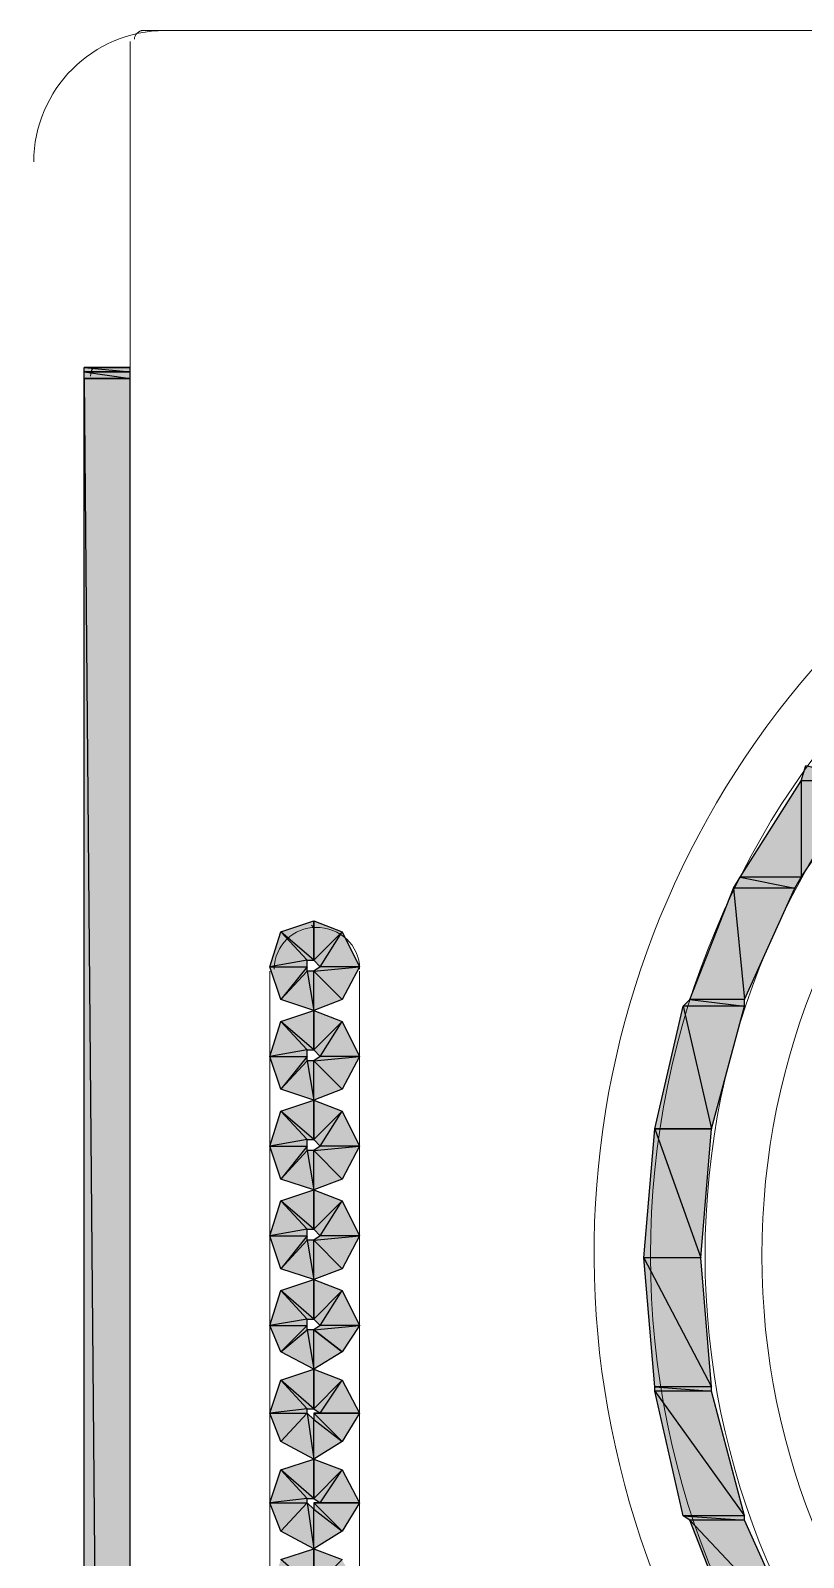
# Model space of a CAD drawing. Header units: millimetres. Extents: x 53 to 176, y -29 to 32.
# Drawn here: x 119.809 to 120.303, y -14.15 to -13.175 of the extents above; entities that cross this region are included whole.
import ezdxf

# ---------------------------------------------------------------- set-up
doc = ezdxf.new("R2010")
doc.units = ezdxf.units.MM
doc.layers.add('15 - Quadro de medição', color=6, linetype='Continuous')

msp = doc.modelspace()

# ---------------------------------------------------------------- hatches: boundary and pattern name
at = {"layer": '15 - Quadro de medição', "true_color": 0x000007}
h = msp.add_hatch(color=7, dxfattribs=at)
h.paths.add_polyline_path([(119.87278, -13.38994), (119.85043, -13.38994)])
h.paths.add_polyline_path([(119.85043, -13.38994), (119.87278, -13.38994), (119.84764, -13.38994)])
h.paths.add_polyline_path([(119.87278, -13.38994), (119.84764, -13.38994)])
h.paths.add_polyline_path([(119.84764, -13.38994), (119.87278, -13.38994), (119.87138, -13.38994)])
h.paths.add_polyline_path([(119.87278, -13.38994), (119.87138, -13.38994), (119.84764, -13.38994)])
h.paths.add_polyline_path([(119.87278, -13.38994), (119.84764, -13.38994)])
h.paths.add_polyline_path([(119.84764, -13.38994), (119.87278, -13.38994), (119.84345, -13.38994)])
h = msp.add_hatch(color=7, dxfattribs=at)
h.paths.add_polyline_path([(119.87278, -13.38994), (119.84345, -13.38994), (119.87278, -13.39274)])
h.paths.add_polyline_path([(119.84345, -13.38994), (119.87278, -13.39274), (119.84345, -13.39274)])
h.paths.add_polyline_path([(119.87278, -13.39274), (119.84345, -13.39274)])
h.paths.add_polyline_path([(119.84345, -13.39274), (119.87278, -13.39274), (119.87138, -13.39274)])
h.paths.add_polyline_path([(119.87278, -13.39274), (119.87138, -13.39274), (119.84345, -13.39274)])
h.paths.add_polyline_path([(119.87278, -13.39274), (119.84345, -13.39274)])
h = msp.add_hatch(color=7, dxfattribs=at)
h.paths.add_polyline_path([(119.87278, -13.38994), (119.85043, -13.38994)])
h.paths.add_polyline_path([(119.85043, -13.38994), (119.87278, -13.38994), (119.84764, -13.38994)])
h.paths.add_polyline_path([(119.87278, -13.38994), (119.84764, -13.38994)])
h.paths.add_polyline_path([(119.84764, -13.38994), (119.87278, -13.38994), (119.87138, -13.38994)])
h.paths.add_polyline_path([(119.87278, -13.38994), (119.87138, -13.38994), (119.84764, -13.38994)])
h.paths.add_polyline_path([(119.87278, -13.38994), (119.84764, -13.38994)])
h.paths.add_polyline_path([(119.84764, -13.38994), (119.87278, -13.38994), (119.84345, -13.38994)])
h = msp.add_hatch(color=7, dxfattribs=at)
h.paths.add_polyline_path([(119.87278, -13.38994), (119.84345, -13.38994), (119.87278, -13.39274)])
h.paths.add_polyline_path([(119.84345, -13.38994), (119.87278, -13.39274), (119.84345, -13.39274)])
h.paths.add_polyline_path([(119.87278, -13.39274), (119.84345, -13.39274)])
h.paths.add_polyline_path([(119.84345, -13.39274), (119.87278, -13.39274), (119.87138, -13.39274)])
h.paths.add_polyline_path([(119.87278, -13.39274), (119.87138, -13.39274), (119.84345, -13.39274)])
h.paths.add_polyline_path([(119.87278, -13.39274), (119.84345, -13.39274)])
h = msp.add_hatch(color=7, dxfattribs=at)
h.paths.add_polyline_path([(119.87278, -13.39274), (119.84345, -13.39274), (119.87278, -13.39693)])
h.paths.add_polyline_path([(119.84345, -13.39274), (119.87278, -13.39693), (119.84345, -13.39693)])
h.paths.add_polyline_path([(119.87278, -13.39693), (119.84345, -13.39693)])
h.paths.add_polyline_path([(119.84345, -13.39693), (119.87278, -13.39693), (119.87138, -13.39693)])
h = msp.add_hatch(color=7, dxfattribs=at)
h.paths.add_polyline_path([(119.87278, -13.39274), (119.84345, -13.39274), (119.87278, -13.39693)])
h.paths.add_polyline_path([(119.84345, -13.39274), (119.87278, -13.39693), (119.84345, -13.39693)])
h.paths.add_polyline_path([(119.87278, -13.39693), (119.84345, -13.39693)])
h.paths.add_polyline_path([(119.84345, -13.39693), (119.87278, -13.39693), (119.87138, -13.39693)])
msp.add_hatch(color=7, dxfattribs=at).paths.add_polyline_path([(119.84764, -13.38994), (119.87278, -13.38994), (119.87138, -13.38994)])
msp.add_hatch(color=7, dxfattribs=at).paths.add_polyline_path([(119.84764, -13.38994), (119.87278, -13.38994), (119.87138, -13.38994)])
h = msp.add_hatch(color=7, dxfattribs=at)
h.paths.add_polyline_path([(119.87278, -13.39693), (119.84345, -13.39693), (119.87278, -16.73937)])
h.paths.add_polyline_path([(119.84345, -13.39693), (119.87278, -16.73937), (119.84345, -16.73937)])
h = msp.add_hatch(color=7, dxfattribs=at)
h.paths.add_polyline_path([(119.87278, -13.39693), (119.84345, -13.39693), (119.87278, -16.73937)])
h.paths.add_polyline_path([(119.84345, -13.39693), (119.87278, -16.73937), (119.84345, -16.73937)])
h = msp.add_hatch(color=7, dxfattribs=at)
h.paths.add_polyline_path([(120.35187, -13.64415), (120.30438, -13.64415), (120.34349, -13.65393)])
h.paths.add_polyline_path([(120.30438, -13.64415), (120.34349, -13.65393), (120.30158, -13.65393)])
h = msp.add_hatch(color=7, dxfattribs=at)
h.paths.add_polyline_path([(120.34349, -13.65393), (120.30158, -13.65393), (120.30158, -13.71539)])
h.paths.add_polyline_path([(120.30158, -13.65393), (120.30158, -13.71539), (120.26247, -13.71539)])
h = msp.add_hatch(color=7, dxfattribs=at)
h.paths.add_polyline_path([(120.30158, -13.71539), (120.26247, -13.71539), (120.29739, -13.72237)])
h.paths.add_polyline_path([(120.26247, -13.71539), (120.29739, -13.72237), (120.25828, -13.72237)])
h = msp.add_hatch(color=7, dxfattribs=at)
h.paths.add_polyline_path([(120.29739, -13.72237), (120.25828, -13.72237), (120.26527, -13.79361)])
h.paths.add_polyline_path([(120.25828, -13.72237), (120.26527, -13.79361), (120.23035, -13.79361)])
h = msp.add_hatch(color=7, dxfattribs=at)
h.paths.add_polyline_path([(119.99011, -13.74332), (119.99011, -13.76847), (119.96915, -13.75031)])
h.paths.add_polyline_path([(119.99011, -13.76847), (119.96915, -13.75031), (119.98591, -13.76847)])
h.paths.add_polyline_path([(119.96915, -13.75031), (119.98591, -13.76847), (119.96217, -13.77266)])
h.paths.add_polyline_path([(119.98591, -13.76847), (119.96217, -13.77266), (119.98591, -13.77266)])
h.paths.add_polyline_path([(119.96217, -13.77266), (119.98591, -13.77266), (119.96915, -13.79361)])
h.paths.add_polyline_path([(119.98591, -13.77266), (119.96915, -13.79361), (119.98591, -13.77545)])
h.paths.add_polyline_path([(119.96915, -13.79361), (119.98591, -13.77545), (119.99011, -13.80059)])
h.paths.add_polyline_path([(119.98591, -13.77545), (119.99011, -13.80059), (119.99011, -13.77545)])
h.paths.add_polyline_path([(119.99011, -13.80059), (119.99011, -13.77545), (120.00826, -13.79361)])
h = msp.add_hatch(color=7, dxfattribs=at)
h.paths.add_polyline_path([(120.01944, -13.77266), (119.9943, -13.77266), (120.00826, -13.75031)])
h.paths.add_polyline_path([(119.9943, -13.77266), (120.00826, -13.75031), (119.99011, -13.76847)])
h.paths.add_polyline_path([(120.00826, -13.75031), (119.99011, -13.76847), (119.99011, -13.74332)])
h = msp.add_hatch(color=7, dxfattribs=at)
h.paths.add_polyline_path([(120.00826, -13.79361), (119.99011, -13.77545), (120.01944, -13.77266)])
h.paths.add_polyline_path([(119.99011, -13.77545), (120.01944, -13.77266), (119.9943, -13.77266)])
h = msp.add_hatch(color=7, dxfattribs=at)
h.paths.add_polyline_path([(120.26527, -13.79361), (120.23035, -13.79361), (120.26527, -13.7978)])
h.paths.add_polyline_path([(120.23035, -13.79361), (120.26527, -13.7978), (120.22616, -13.7978)])
h = msp.add_hatch(color=7, dxfattribs=at)
h.paths.add_polyline_path([(119.99011, -13.80059), (119.99011, -13.82573), (119.96915, -13.80757)])
h.paths.add_polyline_path([(119.99011, -13.82573), (119.96915, -13.80757), (119.98591, -13.82573)])
h.paths.add_polyline_path([(119.96915, -13.80757), (119.98591, -13.82573), (119.96217, -13.82992)])
h.paths.add_polyline_path([(119.98591, -13.82573), (119.96217, -13.82992), (119.98591, -13.82992)])
h.paths.add_polyline_path([(119.96217, -13.82992), (119.98591, -13.82992), (119.96915, -13.85087)])
h.paths.add_polyline_path([(119.98591, -13.82992), (119.96915, -13.85087), (119.98591, -13.83272)])
h.paths.add_polyline_path([(119.96915, -13.85087), (119.98591, -13.83272), (119.99011, -13.85786)])
h.paths.add_polyline_path([(119.98591, -13.83272), (119.99011, -13.85786), (119.99011, -13.83272)])
h.paths.add_polyline_path([(119.99011, -13.85786), (119.99011, -13.83272), (120.00826, -13.85087)])
h = msp.add_hatch(color=7, dxfattribs=at)
h.paths.add_polyline_path([(120.01944, -13.82992), (119.9943, -13.82992), (120.00826, -13.80757)])
h.paths.add_polyline_path([(119.9943, -13.82992), (120.00826, -13.80757), (119.99011, -13.82573)])
h.paths.add_polyline_path([(120.00826, -13.80757), (119.99011, -13.82573), (119.99011, -13.80059)])
h = msp.add_hatch(color=7, dxfattribs=at)
h.paths.add_polyline_path([(120.26527, -13.7978), (120.22616, -13.7978), (120.24432, -13.87602)])
h.paths.add_polyline_path([(120.22616, -13.7978), (120.24432, -13.87602), (120.208, -13.87602)])
h = msp.add_hatch(color=7, dxfattribs=at)
h.paths.add_polyline_path([(120.00826, -13.85087), (119.99011, -13.83272), (120.01944, -13.82992)])
h.paths.add_polyline_path([(119.99011, -13.83272), (120.01944, -13.82992), (119.9943, -13.82992)])
h = msp.add_hatch(color=7, dxfattribs=at)
h.paths.add_polyline_path([(119.99011, -13.85786), (119.99011, -13.883), (119.96915, -13.86484)])
h.paths.add_polyline_path([(119.99011, -13.883), (119.96915, -13.86484), (119.98591, -13.883)])
h.paths.add_polyline_path([(119.96915, -13.86484), (119.98591, -13.883), (119.96217, -13.88719)])
h.paths.add_polyline_path([(119.98591, -13.883), (119.96217, -13.88719), (119.98591, -13.88719)])
h.paths.add_polyline_path([(119.96217, -13.88719), (119.98591, -13.88719), (119.96915, -13.90814)])
h.paths.add_polyline_path([(119.98591, -13.88719), (119.96915, -13.90814), (119.98591, -13.88998)])
h.paths.add_polyline_path([(119.96915, -13.90814), (119.98591, -13.88998), (119.99011, -13.91512)])
h.paths.add_polyline_path([(119.98591, -13.88998), (119.99011, -13.91512), (119.99011, -13.88998)])
h.paths.add_polyline_path([(119.99011, -13.91512), (119.99011, -13.88998), (120.00826, -13.90814)])
h = msp.add_hatch(color=7, dxfattribs=at)
h.paths.add_polyline_path([(120.01944, -13.88719), (119.9943, -13.88719), (120.00826, -13.86484)])
h.paths.add_polyline_path([(119.9943, -13.88719), (120.00826, -13.86484), (119.99011, -13.883)])
h.paths.add_polyline_path([(120.00826, -13.86484), (119.99011, -13.883), (119.99011, -13.85786)])
h = msp.add_hatch(color=7, dxfattribs=at)
h.paths.add_polyline_path([(120.24432, -13.87602), (120.208, -13.87602), (120.23733, -13.95842)])
h.paths.add_polyline_path([(120.208, -13.87602), (120.23733, -13.95842), (120.20102, -13.95842)])
h = msp.add_hatch(color=7, dxfattribs=at)
h.paths.add_polyline_path([(120.00826, -13.90814), (119.99011, -13.88998), (120.01944, -13.88719)])
h.paths.add_polyline_path([(119.99011, -13.88998), (120.01944, -13.88719), (119.9943, -13.88719)])
h = msp.add_hatch(color=7, dxfattribs=at)
h.paths.add_polyline_path([(119.99011, -13.91512), (119.99011, -13.94027), (119.96915, -13.92211)])
h.paths.add_polyline_path([(119.99011, -13.94027), (119.96915, -13.92211), (119.98591, -13.94027)])
h.paths.add_polyline_path([(119.96915, -13.92211), (119.98591, -13.94027), (119.96217, -13.94446)])
h.paths.add_polyline_path([(119.98591, -13.94027), (119.96217, -13.94446), (119.98591, -13.94446)])
h.paths.add_polyline_path([(119.96217, -13.94446), (119.98591, -13.94446), (119.96915, -13.96541)])
h.paths.add_polyline_path([(119.98591, -13.94446), (119.96915, -13.96541), (119.98591, -13.94725)])
h.paths.add_polyline_path([(119.96915, -13.96541), (119.98591, -13.94725), (119.99011, -13.97239)])
h.paths.add_polyline_path([(119.98591, -13.94725), (119.99011, -13.97239), (119.99011, -13.94725)])
h.paths.add_polyline_path([(119.99011, -13.97239), (119.99011, -13.94725), (120.00826, -13.96541)])
h = msp.add_hatch(color=7, dxfattribs=at)
h.paths.add_polyline_path([(120.01944, -13.94446), (119.9943, -13.94446), (120.00826, -13.92211)])
h.paths.add_polyline_path([(119.9943, -13.94446), (120.00826, -13.92211), (119.99011, -13.94027)])
h.paths.add_polyline_path([(120.00826, -13.92211), (119.99011, -13.94027), (119.99011, -13.91512)])
h = msp.add_hatch(color=7, dxfattribs=at)
h.paths.add_polyline_path([(120.00826, -13.96541), (119.99011, -13.94725), (120.01944, -13.94446)])
h.paths.add_polyline_path([(119.99011, -13.94725), (120.01944, -13.94446), (119.9943, -13.94446)])
h = msp.add_hatch(color=7, dxfattribs=at)
h.paths.add_polyline_path([(120.23733, -13.95842), (120.20102, -13.95842), (120.24432, -14.04083)])
h.paths.add_polyline_path([(120.20102, -13.95842), (120.24432, -14.04083), (120.208, -14.04083)])
h = msp.add_hatch(color=7, dxfattribs=at)
h.paths.add_polyline_path([(119.99011, -13.97239), (119.99011, -13.99753), (119.96915, -13.97938)])
h.paths.add_polyline_path([(119.99011, -13.99753), (119.96915, -13.97938), (119.98591, -13.99753)])
h.paths.add_polyline_path([(119.96915, -13.97938), (119.98591, -13.99753), (119.96217, -14.00172)])
h.paths.add_polyline_path([(119.98591, -13.99753), (119.96217, -14.00172), (119.98591, -14.00172)])
h.paths.add_polyline_path([(119.96217, -14.00172), (119.98591, -14.00172), (119.96915, -14.01848)])
h.paths.add_polyline_path([(119.98591, -14.00172), (119.96915, -14.01848), (119.98591, -14.00452)])
h.paths.add_polyline_path([(119.96915, -14.01848), (119.98591, -14.00452), (119.99011, -14.02966)])
h.paths.add_polyline_path([(119.98591, -14.00452), (119.99011, -14.02966), (119.99011, -14.00452)])
h.paths.add_polyline_path([(119.99011, -14.02966), (119.99011, -14.00452), (120.00826, -14.01848)])
h = msp.add_hatch(color=7, dxfattribs=at)
h.paths.add_polyline_path([(120.01944, -14.00172), (119.9943, -14.00172), (120.00826, -13.97938)])
h.paths.add_polyline_path([(119.9943, -14.00172), (120.00826, -13.97938), (119.99011, -13.99753)])
h.paths.add_polyline_path([(120.00826, -13.97938), (119.99011, -13.99753), (119.99011, -13.97239)])
h = msp.add_hatch(color=7, dxfattribs=at)
h.paths.add_polyline_path([(120.00826, -14.01848), (119.99011, -14.00452), (120.01944, -14.00172)])
h.paths.add_polyline_path([(119.99011, -14.00452), (120.01944, -14.00172), (119.9943, -14.00172)])
h = msp.add_hatch(color=7, dxfattribs=at)
h.paths.add_polyline_path([(119.99011, -14.02966), (119.99011, -14.0548), (119.96915, -14.03664)])
h.paths.add_polyline_path([(119.99011, -14.0548), (119.96915, -14.03664), (119.98591, -14.0548)])
h.paths.add_polyline_path([(119.96915, -14.03664), (119.98591, -14.0548), (119.96217, -14.05759)])
h.paths.add_polyline_path([(119.98591, -14.0548), (119.96217, -14.05759), (119.98591, -14.05759)])
h.paths.add_polyline_path([(119.96217, -14.05759), (119.98591, -14.05759), (119.96915, -14.07575)])
h = msp.add_hatch(color=7, dxfattribs=at)
h.paths.add_polyline_path([(120.01944, -14.05759), (119.9943, -14.05759), (120.00826, -14.03664)])
h.paths.add_polyline_path([(119.9943, -14.05759), (120.00826, -14.03664), (119.99011, -14.0548)])
h.paths.add_polyline_path([(120.00826, -14.03664), (119.99011, -14.0548), (119.99011, -14.02966)])
h = msp.add_hatch(color=7, dxfattribs=at)
h.paths.add_polyline_path([(120.24432, -14.04083), (120.208, -14.04083), (120.24432, -14.04363)])
h.paths.add_polyline_path([(120.208, -14.04083), (120.24432, -14.04363), (120.208, -14.04363)])
h = msp.add_hatch(color=7, dxfattribs=at)
h.paths.add_polyline_path([(120.24432, -14.04363), (120.208, -14.04363), (120.26527, -14.12324)])
h.paths.add_polyline_path([(120.208, -14.04363), (120.26527, -14.12324), (120.22616, -14.12324)])
h = msp.add_hatch(color=7, dxfattribs=at)
h.paths.add_polyline_path([(119.96915, -14.07575), (119.98591, -14.05759), (119.99011, -14.08693)])
h.paths.add_polyline_path([(119.98591, -14.05759), (119.99011, -14.08693), (119.99011, -14.06178)])
h.paths.add_polyline_path([(119.99011, -14.08693), (119.99011, -14.06178), (120.00826, -14.07575)])
h.paths.add_polyline_path([(119.99011, -14.06178), (120.00826, -14.07575), (119.99011, -14.05759)])
h.paths.add_polyline_path([(120.00826, -14.07575), (119.99011, -14.05759), (120.01944, -14.05759)])
h.paths.add_polyline_path([(119.99011, -14.05759), (120.01944, -14.05759), (119.9943, -14.05759)])
h = msp.add_hatch(color=7, dxfattribs=at)
h.paths.add_polyline_path([(119.99011, -14.08693), (119.99011, -14.11207), (119.96915, -14.09391)])
h.paths.add_polyline_path([(119.99011, -14.11207), (119.96915, -14.09391), (119.98591, -14.11207)])
h.paths.add_polyline_path([(119.96915, -14.09391), (119.98591, -14.11207), (119.96217, -14.11486)])
h.paths.add_polyline_path([(119.98591, -14.11207), (119.96217, -14.11486), (119.98591, -14.11486)])
h.paths.add_polyline_path([(119.96217, -14.11486), (119.98591, -14.11486), (119.96915, -14.13302)])
h = msp.add_hatch(color=7, dxfattribs=at)
h.paths.add_polyline_path([(120.01944, -14.11486), (119.9943, -14.11486), (120.00826, -14.09391)])
h.paths.add_polyline_path([(119.9943, -14.11486), (120.00826, -14.09391), (119.99011, -14.11207)])
h.paths.add_polyline_path([(120.00826, -14.09391), (119.99011, -14.11207), (119.99011, -14.08693)])
h = msp.add_hatch(color=7, dxfattribs=at)
h.paths.add_polyline_path([(119.96915, -14.13302), (119.98591, -14.11486), (119.99011, -14.14419)])
h.paths.add_polyline_path([(119.98591, -14.11486), (119.99011, -14.14419), (119.99011, -14.11905)])
h.paths.add_polyline_path([(119.99011, -14.14419), (119.99011, -14.11905), (120.00826, -14.13302)])
h.paths.add_polyline_path([(119.99011, -14.11905), (120.00826, -14.13302), (119.99011, -14.11486)])
h.paths.add_polyline_path([(120.00826, -14.13302), (119.99011, -14.11486), (120.01944, -14.11486)])
h.paths.add_polyline_path([(119.99011, -14.11486), (120.01944, -14.11486), (119.9943, -14.11486)])
h = msp.add_hatch(color=7, dxfattribs=at)
h.paths.add_polyline_path([(120.26527, -14.12324), (120.22616, -14.12324), (120.26527, -14.12604)])
h.paths.add_polyline_path([(120.22616, -14.12324), (120.26527, -14.12604), (120.23035, -14.12604)])
h = msp.add_hatch(color=7, dxfattribs=at)
h.paths.add_polyline_path([(120.26527, -14.12604), (120.23035, -14.12604), (120.29739, -14.19727)])
h.paths.add_polyline_path([(120.23035, -14.12604), (120.29739, -14.19727), (120.25828, -14.19727)])
h = msp.add_hatch(color=7, dxfattribs=at)
h.paths.add_polyline_path([(119.99011, -14.14419), (119.99011, -14.16933), (119.96915, -14.15118)])
h.paths.add_polyline_path([(119.99011, -14.16933), (119.96915, -14.15118), (119.98591, -14.16933)])
h.paths.add_polyline_path([(119.96915, -14.15118), (119.98591, -14.16933), (119.96217, -14.17213)])
h.paths.add_polyline_path([(119.98591, -14.16933), (119.96217, -14.17213), (119.98591, -14.17213)])
h.paths.add_polyline_path([(119.96217, -14.17213), (119.98591, -14.17213), (119.96915, -14.19029)])
h = msp.add_hatch(color=7, dxfattribs=at)
h.paths.add_polyline_path([(120.01944, -14.17213), (119.9943, -14.17213), (120.00826, -14.15118)])
h.paths.add_polyline_path([(119.9943, -14.17213), (120.00826, -14.15118), (119.99011, -14.16933)])
h.paths.add_polyline_path([(120.00826, -14.15118), (119.99011, -14.16933), (119.99011, -14.14419)])

# ---------------------------------------------------------------- linework, layer by layer
at = {"layer": '15 - Quadro de medição', "color": 7, "linetype": 'Continuous', "lineweight": 20, "true_color": 0x000007}
for points in [[(119.87976, -13.17484), (121.59498, -13.17484), (121.59498, -16.73937), (119.87278, -16.73937), (119.87138, -16.73937), (119.80713, -16.73937)], [(119.89373, -13.17484), (121.57403, -13.17484), (121.57403, -13.17484)], [(119.87278, -16.73937), (119.87278, -13.18183), (119.87278, -13.18183)], [(119.85043, -13.38994), (119.87278, -13.38994), (119.87278, -13.38994)], [(119.85043, -13.38994), (119.87278, -13.38994), (119.87278, -13.38994)], [(119.84345, -13.39693), (119.84345, -16.73937), (119.87278, -16.73937), (119.82948, -16.73937)], [(119.87278, -16.73937), (119.84345, -16.73937), (119.84345, -13.39693)], [(119.99011, -13.74751), (119.98871, -13.74612), (119.98871, -13.74612)], [(119.96217, -14.68334), (119.96217, -13.77545), (119.96217, -13.77545)], [(120.01944, -13.77545), (120.01944, -14.68334), (120.01944, -14.68334)]]:
    msp.add_lwpolyline(points, dxfattribs=at)
at = {"layer": '15 - Quadro de medição', "color": 7, "linetype": 'Continuous', "lineweight": -2, "true_color": 0x000007}
for points in [[(119.84764, -13.38994), (119.87278, -13.38994), (119.84345, -13.38994)], [(119.87278, -13.38994), (119.84345, -13.38994), (119.87278, -13.39274)], [(119.84345, -13.38994), (119.87278, -13.39274), (119.84345, -13.39274)], [(119.84764, -13.38994), (119.87278, -13.38994), (119.84345, -13.38994)], [(119.87278, -13.38994), (119.84345, -13.38994), (119.87278, -13.39274)], [(119.84345, -13.38994), (119.87278, -13.39274), (119.84345, -13.39274)], [(119.87278, -13.39274), (119.84345, -13.39274)], [(119.84345, -13.39274), (119.87278, -13.39274), (119.87138, -13.39274)], [(119.87278, -13.39274), (119.87138, -13.39274), (119.84345, -13.39274)], [(119.87278, -13.39274), (119.84345, -13.39274)], [(119.87278, -13.39274), (119.84345, -13.39274), (119.87278, -13.39693)], [(119.84345, -13.39274), (119.87278, -13.39693), (119.84345, -13.39693)], [(119.87278, -13.39274), (119.84345, -13.39274)], [(119.84345, -13.39274), (119.87278, -13.39274), (119.87138, -13.39274)], [(119.87278, -13.39274), (119.87138, -13.39274), (119.84345, -13.39274)], [(119.87278, -13.39274), (119.84345, -13.39274)], [(119.87278, -13.39274), (119.84345, -13.39274), (119.87278, -13.39693)], [(119.84345, -13.39274), (119.87278, -13.39693), (119.84345, -13.39693)], [(119.85043, -13.38994), (119.87278, -13.38994), (119.84764, -13.38994)], [(119.87278, -13.38994), (119.84764, -13.38994)], [(119.84764, -13.38994), (119.87278, -13.38994), (119.87138, -13.38994)], [(119.87278, -13.38994), (119.87138, -13.38994), (119.84764, -13.38994)], [(119.87278, -13.38994), (119.84764, -13.38994)], [(119.84764, -13.38994), (119.87278, -13.38994), (119.87138, -13.38994)], [(119.85043, -13.38994), (119.87278, -13.38994), (119.84764, -13.38994)], [(119.87278, -13.38994), (119.84764, -13.38994)], [(119.84764, -13.38994), (119.87278, -13.38994), (119.87138, -13.38994)], [(119.87278, -13.38994), (119.87138, -13.38994), (119.84764, -13.38994)], [(119.87278, -13.38994), (119.84764, -13.38994)], [(119.84764, -13.38994), (119.87278, -13.38994), (119.87138, -13.38994)], [(119.87278, -13.38994), (119.85043, -13.38994)], [(119.87278, -13.38994), (119.85043, -13.38994)], [(119.87278, -13.39693), (119.84345, -13.39693)], [(119.84345, -13.39693), (119.87278, -13.39693), (119.87138, -13.39693)], [(119.87278, -13.39693), (119.84345, -13.39693), (119.87278, -16.73937)], [(119.84345, -13.39693), (119.87278, -16.73937), (119.84345, -16.73937)], [(119.87278, -13.39693), (119.84345, -13.39693)], [(119.84345, -13.39693), (119.87278, -13.39693), (119.87138, -13.39693)], [(119.87278, -13.39693), (119.84345, -13.39693), (119.87278, -16.73937)], [(119.84345, -13.39693), (119.87278, -16.73937), (119.84345, -16.73937)], [(120.30438, -13.64415), (120.34349, -13.65393), (120.30158, -13.65393)], [(120.30158, -13.65393), (120.30158, -13.71539), (120.26247, -13.71539)], [(120.34349, -13.65393), (120.30158, -13.65393), (120.30158, -13.71539)], [(120.26247, -13.71539), (120.29739, -13.72237), (120.25828, -13.72237)], [(120.30158, -13.71539), (120.26247, -13.71539), (120.29739, -13.72237)], [(120.25828, -13.72237), (120.26527, -13.79361), (120.23035, -13.79361)], [(120.29739, -13.72237), (120.25828, -13.72237), (120.26527, -13.79361)], [(119.99011, -13.74332), (119.99011, -13.76847), (119.96915, -13.75031)], [(120.00826, -13.75031), (119.99011, -13.76847), (119.99011, -13.74332)], [(119.96915, -13.75031), (119.98591, -13.76847), (119.96217, -13.77266)], [(119.99011, -13.76847), (119.96915, -13.75031), (119.98591, -13.76847)], [(119.9943, -13.77266), (120.00826, -13.75031), (119.99011, -13.76847)], [(120.01944, -13.77266), (119.9943, -13.77266), (120.00826, -13.75031)], [(119.98591, -13.76847), (119.96217, -13.77266), (119.98591, -13.77266)], [(119.96217, -13.77266), (119.98591, -13.77266), (119.96915, -13.79361)], [(119.98591, -13.77266), (119.96915, -13.79361), (119.98591, -13.77545)], [(119.96915, -13.79361), (119.98591, -13.77545), (119.99011, -13.80059)], [(119.98591, -13.77545), (119.99011, -13.80059), (119.99011, -13.77545)], [(120.00826, -13.79361), (119.99011, -13.77545), (120.01944, -13.77266)], [(119.99011, -13.77545), (120.01944, -13.77266), (119.9943, -13.77266)], [(119.99011, -13.80059), (119.99011, -13.77545), (120.00826, -13.79361)], [(120.23035, -13.79361), (120.26527, -13.7978), (120.22616, -13.7978)], [(120.26527, -13.79361), (120.23035, -13.79361), (120.26527, -13.7978)], [(119.99011, -13.80059), (119.99011, -13.82573), (119.96915, -13.80757)], [(120.00826, -13.80757), (119.99011, -13.82573), (119.99011, -13.80059)], [(120.22616, -13.7978), (120.24432, -13.87602), (120.208, -13.87602)], [(120.26527, -13.7978), (120.22616, -13.7978), (120.24432, -13.87602)], [(119.96915, -13.80757), (119.98591, -13.82573), (119.96217, -13.82992)], [(119.99011, -13.82573), (119.96915, -13.80757), (119.98591, -13.82573)], [(119.9943, -13.82992), (120.00826, -13.80757), (119.99011, -13.82573)], [(120.01944, -13.82992), (119.9943, -13.82992), (120.00826, -13.80757)], [(119.98591, -13.82573), (119.96217, -13.82992), (119.98591, -13.82992)], [(119.96217, -13.82992), (119.98591, -13.82992), (119.96915, -13.85087)], [(119.98591, -13.82992), (119.96915, -13.85087), (119.98591, -13.83272)], [(119.96915, -13.85087), (119.98591, -13.83272), (119.99011, -13.85786)], [(119.98591, -13.83272), (119.99011, -13.85786), (119.99011, -13.83272)], [(120.00826, -13.85087), (119.99011, -13.83272), (120.01944, -13.82992)], [(119.99011, -13.83272), (120.01944, -13.82992), (119.9943, -13.82992)], [(119.99011, -13.85786), (119.99011, -13.83272), (120.00826, -13.85087)], [(119.99011, -13.85786), (119.99011, -13.883), (119.96915, -13.86484)], [(120.00826, -13.86484), (119.99011, -13.883), (119.99011, -13.85786)], [(119.96915, -13.86484), (119.98591, -13.883), (119.96217, -13.88719)], [(119.99011, -13.883), (119.96915, -13.86484), (119.98591, -13.883)], [(119.9943, -13.88719), (120.00826, -13.86484), (119.99011, -13.883)], [(120.01944, -13.88719), (119.9943, -13.88719), (120.00826, -13.86484)], [(119.98591, -13.883), (119.96217, -13.88719), (119.98591, -13.88719)], [(120.208, -13.87602), (120.23733, -13.95842), (120.20102, -13.95842)], [(120.208, -13.87602), (120.24432, -13.87602), (120.24432, -13.87602)], [(120.24432, -13.87602), (120.24432, -13.87602), (120.208, -13.87602)], [(120.24432, -13.87602), (120.208, -13.87602), (120.23733, -13.95842)], [(119.96217, -13.88719), (119.98591, -13.88719), (119.96915, -13.90814)], [(119.98591, -13.88719), (119.96915, -13.90814), (119.98591, -13.88998)], [(119.96915, -13.90814), (119.98591, -13.88998), (119.99011, -13.91512)], [(119.98591, -13.88998), (119.99011, -13.91512), (119.99011, -13.88998)], [(120.00826, -13.90814), (119.99011, -13.88998), (120.01944, -13.88719)], [(119.99011, -13.88998), (120.01944, -13.88719), (119.9943, -13.88719)], [(119.99011, -13.91512), (119.99011, -13.88998), (120.00826, -13.90814)], [(119.99011, -13.91512), (119.99011, -13.94027), (119.96915, -13.92211)], [(120.00826, -13.92211), (119.99011, -13.94027), (119.99011, -13.91512)], [(119.96915, -13.92211), (119.98591, -13.94027), (119.96217, -13.94446)], [(119.99011, -13.94027), (119.96915, -13.92211), (119.98591, -13.94027)], [(119.9943, -13.94446), (120.00826, -13.92211), (119.99011, -13.94027)], [(120.01944, -13.94446), (119.9943, -13.94446), (120.00826, -13.92211)], [(119.98591, -13.94027), (119.96217, -13.94446), (119.98591, -13.94446)], [(119.96217, -13.94446), (119.98591, -13.94446), (119.96915, -13.96541)], [(119.98591, -13.94446), (119.96915, -13.96541), (119.98591, -13.94725)], [(119.96915, -13.96541), (119.98591, -13.94725), (119.99011, -13.97239)], [(119.98591, -13.94725), (119.99011, -13.97239), (119.99011, -13.94725)], [(120.00826, -13.96541), (119.99011, -13.94725), (120.01944, -13.94446)], [(119.99011, -13.94725), (120.01944, -13.94446), (119.9943, -13.94446)], [(119.99011, -13.97239), (119.99011, -13.94725), (120.00826, -13.96541)], [(120.23733, -13.95842), (120.20102, -13.95842), (120.24432, -14.04083)], [(120.20102, -13.95842), (120.24432, -14.04083), (120.208, -14.04083)], [(119.96915, -13.97938), (119.98591, -13.99753), (119.96217, -14.00172)], [(119.99011, -13.97239), (119.99011, -13.99753), (119.96915, -13.97938)], [(119.99011, -13.99753), (119.96915, -13.97938), (119.98591, -13.99753)], [(120.00826, -13.97938), (119.99011, -13.99753), (119.99011, -13.97239)], [(119.9943, -14.00172), (120.00826, -13.97938), (119.99011, -13.99753)], [(120.01944, -14.00172), (119.9943, -14.00172), (120.00826, -13.97938)], [(119.98591, -13.99753), (119.96217, -14.00172), (119.98591, -14.00172)], [(119.96217, -14.00172), (119.98591, -14.00172), (119.96915, -14.01848)], [(119.98591, -14.00172), (119.96915, -14.01848), (119.98591, -14.00452)], [(119.96915, -14.01848), (119.98591, -14.00452), (119.99011, -14.02966)], [(119.98591, -14.00452), (119.99011, -14.02966), (119.99011, -14.00452)], [(120.00826, -14.01848), (119.99011, -14.00452), (120.01944, -14.00172)], [(119.99011, -14.00452), (120.01944, -14.00172), (119.9943, -14.00172)], [(119.99011, -14.02966), (119.99011, -14.00452), (120.00826, -14.01848)], [(119.96915, -14.03664), (119.98591, -14.0548), (119.96217, -14.05759)], [(119.99011, -14.02966), (119.99011, -14.0548), (119.96915, -14.03664)], [(119.99011, -14.0548), (119.96915, -14.03664), (119.98591, -14.0548)], [(120.00826, -14.03664), (119.99011, -14.0548), (119.99011, -14.02966)], [(119.9943, -14.05759), (120.00826, -14.03664), (119.99011, -14.0548)], [(120.01944, -14.05759), (119.9943, -14.05759), (120.00826, -14.03664)], [(120.24432, -14.04083), (120.208, -14.04083), (120.24432, -14.04363)], [(120.208, -14.04083), (120.24432, -14.04363), (120.208, -14.04363)], [(120.24432, -14.04363), (120.208, -14.04363), (120.26527, -14.12324)], [(120.208, -14.04363), (120.26527, -14.12324), (120.22616, -14.12324)], [(119.98591, -14.0548), (119.96217, -14.05759), (119.98591, -14.05759)], [(119.96217, -14.05759), (119.98591, -14.05759), (119.96915, -14.07575)], [(119.96915, -14.07575), (119.98591, -14.05759), (119.99011, -14.08693)], [(119.98591, -14.05759), (119.99011, -14.08693), (119.99011, -14.06178)], [(119.99011, -14.06178), (120.00826, -14.07575), (119.99011, -14.05759)], [(120.00826, -14.07575), (119.99011, -14.05759), (120.01944, -14.05759)], [(119.99011, -14.05759), (120.01944, -14.05759), (119.9943, -14.05759)], [(119.99011, -14.08693), (119.99011, -14.06178), (120.00826, -14.07575)], [(119.99011, -14.08693), (119.99011, -14.11207), (119.96915, -14.09391)], [(120.00826, -14.09391), (119.99011, -14.11207), (119.99011, -14.08693)], [(119.96915, -14.09391), (119.98591, -14.11207), (119.96217, -14.11486)], [(119.99011, -14.11207), (119.96915, -14.09391), (119.98591, -14.11207)], [(119.9943, -14.11486), (120.00826, -14.09391), (119.99011, -14.11207)], [(120.01944, -14.11486), (119.9943, -14.11486), (120.00826, -14.09391)], [(119.98591, -14.11207), (119.96217, -14.11486), (119.98591, -14.11486)], [(119.96217, -14.11486), (119.98591, -14.11486), (119.96915, -14.13302)], [(119.96915, -14.13302), (119.98591, -14.11486), (119.99011, -14.14419)], [(119.98591, -14.11486), (119.99011, -14.14419), (119.99011, -14.11905)], [(119.99011, -14.11905), (120.00826, -14.13302), (119.99011, -14.11486)], [(120.00826, -14.13302), (119.99011, -14.11486), (120.01944, -14.11486)], [(119.99011, -14.11486), (120.01944, -14.11486), (119.9943, -14.11486)], [(119.99011, -14.14419), (119.99011, -14.11905), (120.00826, -14.13302)], [(120.26527, -14.12324), (120.22616, -14.12324), (120.26527, -14.12604)], [(120.22616, -14.12324), (120.26527, -14.12604), (120.23035, -14.12604)], [(120.26527, -14.12604), (120.23035, -14.12604), (120.29739, -14.19727)], [(120.23035, -14.12604), (120.29739, -14.19727), (120.25828, -14.19727)], [(119.99011, -14.14419), (119.99011, -14.16933), (119.96915, -14.15118)], [(120.00826, -14.15118), (119.99011, -14.16933), (119.99011, -14.14419)]]:
    msp.add_lwpolyline(points, close=True, dxfattribs=at)
at = {"layer": '15 - Quadro de medição', "color": 7, "linetype": 'Continuous', "lineweight": 20, "true_color": 0x000007}
for points in [[(119.89513, -13.17484), (119.84903, -13.17484), (119.81132, -13.21256), (119.81132, -13.25865)], [(119.88116, -13.17484), (119.87836, -13.17484), (119.87557, -13.17764), (119.87557, -13.18043)], [(119.85183, -13.38994), (119.84903, -13.38994), (119.84764, -13.39134), (119.84764, -13.39553)], [(119.85183, -13.38994), (119.84903, -13.38994), (119.84764, -13.39134), (119.84764, -13.39553)], [(120.36863, -13.74332), (120.2932, -13.87462), (120.2932, -14.03804), (120.36863, -14.16933)], [(119.9915, -13.74751), (119.97753, -13.74751), (119.96496, -13.75869), (119.96496, -13.77405)], [(120.01944, -13.77405), (120.01944, -13.75869), (120.00687, -13.74751), (119.9915, -13.74751)]]:
    msp.add_open_spline(points, degree=3, dxfattribs=at)
for points in [[(121.27373, -13.95703), (121.27373, -13.66091), (121.03488, -13.42207), (120.73877, -13.42207), (120.73877, -13.42207), (120.44405, -13.42207), (120.20521, -13.66091), (120.20521, -13.95703), (120.20521, -13.95703), (120.20521, -14.25174), (120.44405, -14.49059), (120.73877, -14.49059), (120.73877, -14.49059), (121.03488, -14.49059), (121.27373, -14.25174), (121.27373, -13.95703)], [(120.47757, -13.45), (120.24432, -13.57013), (120.1228, -13.83551), (120.18565, -14.09112), (120.18565, -14.09112), (120.24711, -14.34672), (120.47618, -14.5269), (120.73877, -14.5269), (120.73877, -14.5269), (121.00276, -14.5269), (121.23182, -14.34672), (121.29328, -14.09112), (121.29328, -14.09112), (121.35614, -13.83551), (121.23462, -13.57013), (120.99996, -13.45)], [(121.23741, -13.95703), (121.23741, -13.68047), (121.01533, -13.45699), (120.73877, -13.45699), (120.73877, -13.45699), (120.46361, -13.45699), (120.24012, -13.68047), (120.24012, -13.95703), (120.24012, -13.95703), (120.24012, -14.23219), (120.46361, -14.45567), (120.73877, -14.45567), (120.73877, -14.45567), (121.01533, -14.45567), (121.23741, -14.23219), (121.23741, -13.95703)], [(121.20249, -13.95703), (121.20249, -13.70002), (120.99437, -13.4933), (120.73877, -13.4933), (120.73877, -13.4933), (120.48316, -13.4933), (120.27644, -13.70002), (120.27644, -13.95703), (120.27644, -13.95703), (120.27644, -14.21263), (120.48316, -14.41935), (120.73877, -14.41935), (120.73877, -14.41935), (120.99437, -14.41935), (121.20249, -14.21263), (121.20249, -13.95703)]]:
    msp.add_open_spline(points, degree=3, knots=[0, 0, 0, 0, 0.0625, 0.0625, 0.0625, 0.062501, 0.125, 0.125, 0.125, 0.125001, 0.1875, 0.1875, 0.1875, 0.187501, 1, 1, 1, 1], dxfattribs=at)

doc.saveas('drawing.dxf')
